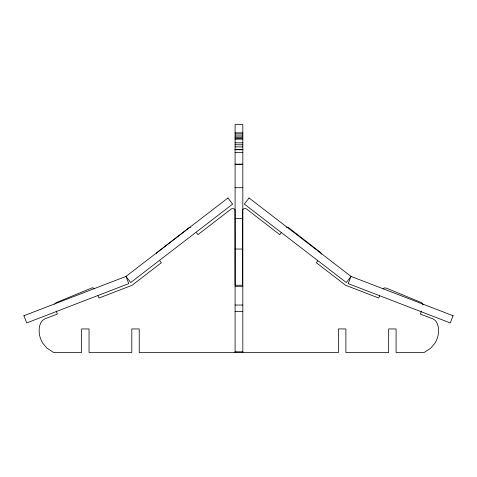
<?xml version="1.0" encoding="UTF-8"?>
<svg xmlns="http://www.w3.org/2000/svg" width="477" height="477" viewBox="0 0 477 477"><rect width="100%" height="100%" fill="white"/><g stroke="black" fill="none" stroke-linecap="round" stroke-linejoin="round"><path stroke-width="0.72" d="M242.608 285.264L242.692 210.041L242.727 209.415L243.759 208.884A16.445 16.445 0 0 1 244.451 208.628L245.327 208.58A4.227 4.227 0 0 1 246.12 208.705L279.737 234.636L281.203 232.746M421.489 311.082L420.35 314.081L432.877 318.857C438.309 321.415 439.013 328.742 438.363 333.972A25.519 25.519 0 0 1 434.899 343.285L430.791 348.103L424.125 352.497L396.083 352.497L396.083 328.939L388.66 328.939L388.66 352.497L345.897 352.497L345.897 328.939L338.479 328.939L338.479 352.497L139.23 352.497L139.23 328.939L131.807 328.939L131.807 352.497L89.044 352.497L89.044 328.939L81.627 328.939L81.627 352.497L53.579 352.497L46.913 348.103L42.811 343.285A25.519 25.519 0 0 1 39.347 333.972C38.691 328.742 39.394 321.415 44.826 318.857L57.353 314.081L56.22 311.082M453.055 315.726L450.276 322.935L348.222 283.612L351.006 276.404L453.15 315.762M379.65 295.812L378.726 298.036L345.581 285.264L316.352 262.749L317.73 260.979M54.736 304.225L55.833 302.817L92.007 287.875L93.116 287.881L94.762 288.889M382.948 288.889L384.587 287.881L386.453 288.174L421.877 302.817L423.129 304.886M23.85 315.762L125.994 276.404L128.778 283.612L26.724 322.935L23.945 315.726M235.095 132.868L242.823 132.868M235.095 133.971L242.823 133.971M235.095 135.939L242.823 135.939M235.095 137.233L242.823 137.233M235.095 138.294L242.823 138.294M235.095 139.141L242.823 139.141M235.095 142.826L242.823 142.826M235.095 144.758L242.823 144.758M235.095 146.886L242.823 146.886M235.095 149.581L242.823 149.581M235.095 149.647L242.823 149.647M235.095 149.742L242.823 149.742M235.095 152.372L242.823 152.372M235.095 164.142L242.823 164.142M235.095 164.398L242.823 164.398M235.095 187.705L242.823 187.705M235.095 218.484L242.823 218.484M235.095 249.03L242.823 249.03M242.823 285.264L235.095 285.264L235.012 210.041L234.976 209.415L233.951 208.884A16.445 16.445 0 0 0 233.253 208.628L232.377 208.58A4.227 4.227 0 0 0 231.589 208.705L197.973 234.636L196.5 232.746M235.095 286.301L242.823 286.301M235.095 305.047L242.823 305.047M235.095 311.344L242.823 311.344M235.095 351.817L242.823 351.817M159.974 260.979L161.351 262.749L132.129 285.264L98.983 298.036L98.059 295.812M242.823 352.497L242.823 124.503L235.095 124.503L235.095 352.497M156.444 253.49A3.285 3.285 0 0 1 157.189 252.476L189.041 227.732A3.053 3.053 0 0 1 190.699 227.231M321.474 254.068A3.285 3.285 0 0 0 320.514 252.476L288.668 227.732A3.053 3.053 0 0 0 286.438 227.279M249.077 197.985L244.361 204.108L346.296 282.533L351.006 276.404L249.066 197.979M227.934 197.979L125.994 276.404L130.704 282.533L232.639 204.108L227.923 197.985"/></g></svg>
